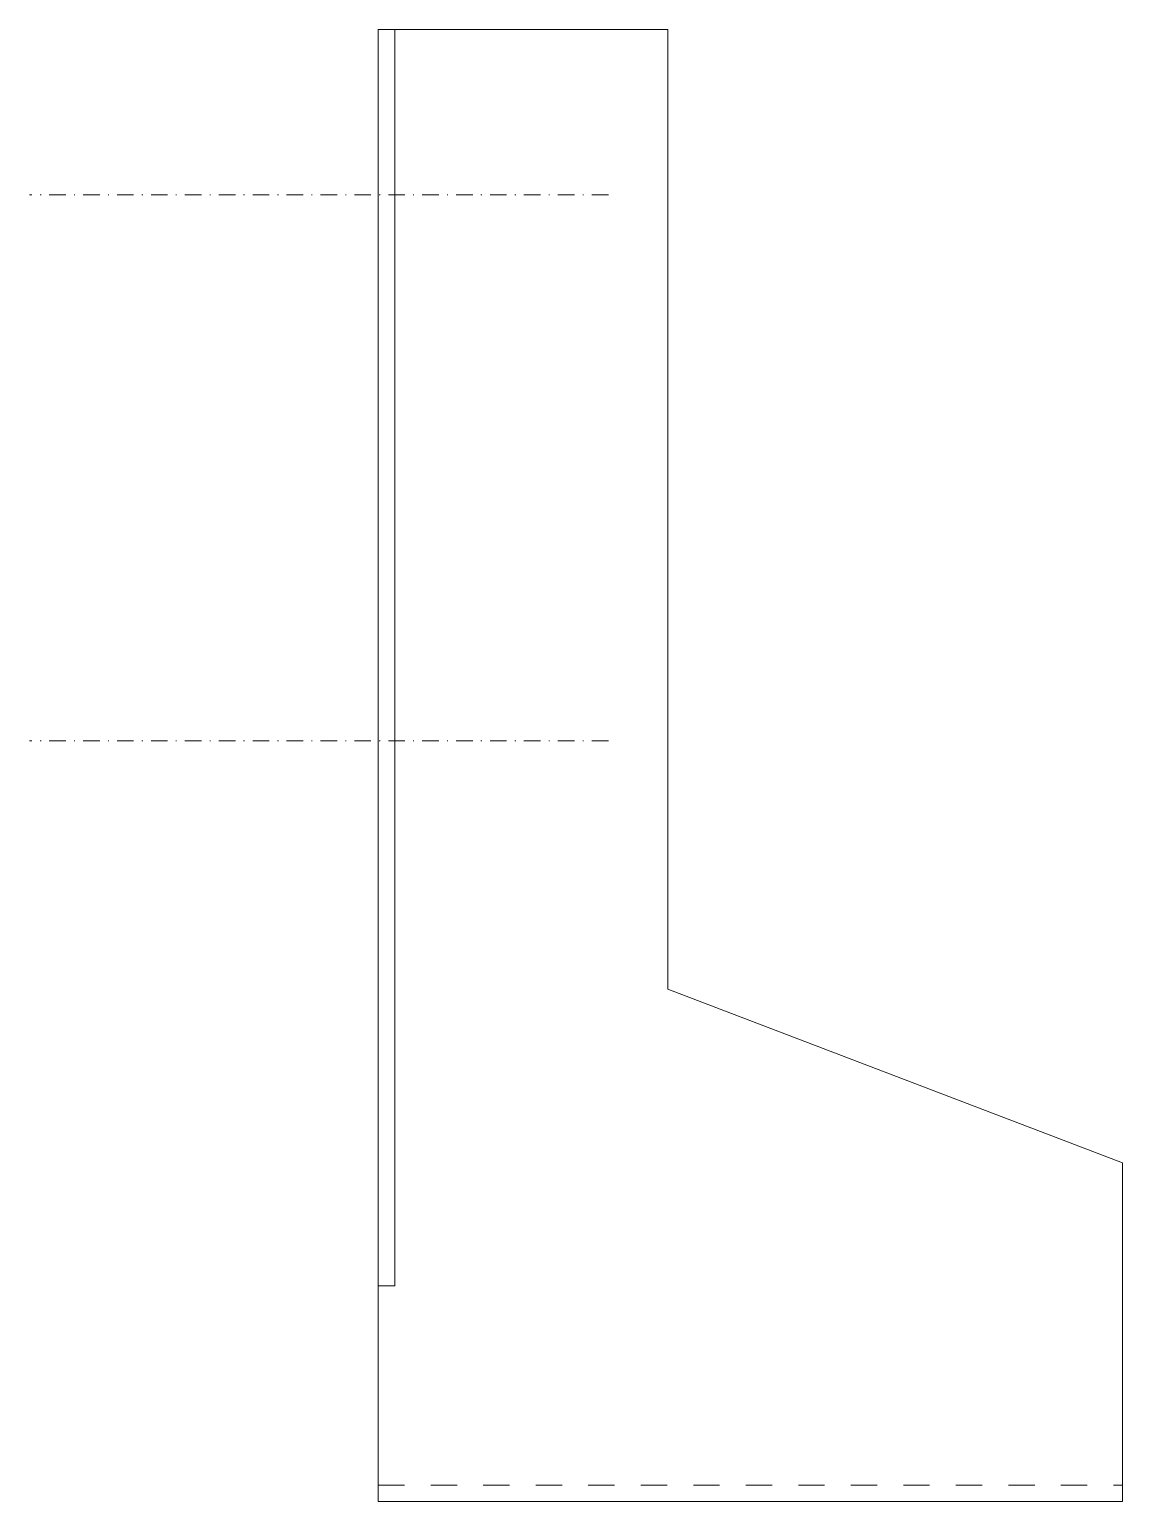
# Model space of a CAD drawing. Header units: metres. Extents: x -42 to 90, y -2 to 176.
import ezdxf

# ---------------------------------------------------------------- set-up
doc = ezdxf.new("R2010")
doc.units = ezdxf.units.M
doc.linetypes.add('Dash', pattern=[6.35, 3.175, -3.175])
doc.linetypes.add('Streep-stip _ detail', pattern=[4, 2, -1, 0, -1])
doc.layers.add('A-DETL-GENF', color=92, linetype='Continuous', lineweight=18)
doc.layers.add('A-DETL-GENF-HDLN', color=1, linetype='Dash', lineweight=18)

# ---------------------------------------------------------------- blocks, each defined once
blk = doc.blocks.new('20 balkanker - balkhoogte 196-1497572-00_0 Basismaterialen')
at = {"layer": 'A-DETL-GENF'}
for p, q in [((0, -2), (0, 176)), ((0, 176), (35, 176)), ((2, 176), (2, 24.07)), ((35, 176), (35, 59.97)), ((35, 59.97), (90, 38.94)), ((90, 38.94), (90, -2)), ((2, 24.07), (0, 24.07)), ((90, -2), (0, -2))]:
    blk.add_line(p, q, dxfattribs=at)
at = {"layer": 'A-DETL-GENF', "linetype": 'Streep-stip _ detail', "lineweight": 13}
for p, q in [((27.82, 156), (-42.18, 156)), ((27.82, 90), (-42.18, 90))]:
    blk.add_line(p, q, dxfattribs=at)
at = {"layer": 'A-DETL-GENF-HDLN'}
blk.add_line((0, 0), (90, 0), dxfattribs=at)

msp = doc.modelspace()

# ---------------------------------------------------------------- block references
msp.add_blockref('20 balkanker - balkhoogte 196-1497572-00_0 Basismaterialen', (0, 0))

doc.saveas('drawing.dxf')
